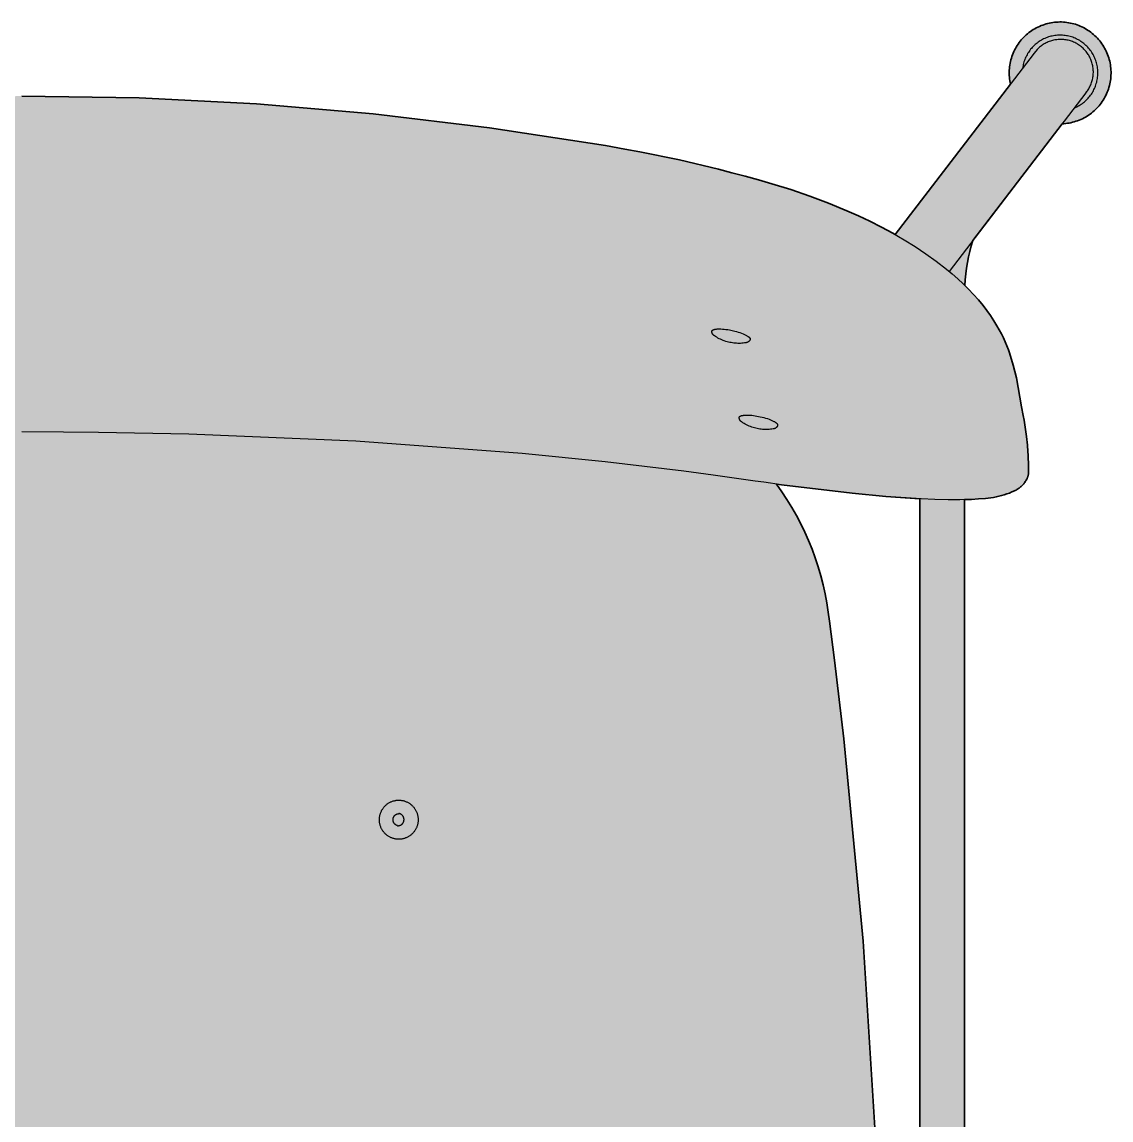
# Model space of a CAD drawing. Header units: millimetres. Extents: x 0 to 1859, y -912 to 978.
# Drawn here: x 412.1 to 679.4, y -642 to -372.6 of the extents above; entities that cross this region are included whole.
import ezdxf

# ---------------------------------------------------------------- set-up
doc = ezdxf.new("R2010")
doc.units = ezdxf.units.MM
doc.layers.add('Blocks', color=7, linetype='Continuous')
doc.layers.add('Blocks$Fill', color=7, linetype='Continuous', true_color=0xffffff)
doc.layers.add('Blocks$Inner', color=7, linetype='Continuous', lineweight=25, true_color=0x007f00)
doc.layers.add('Blocks$Outline', color=7, linetype='Continuous', lineweight=35, true_color=0xff3f3f)

# ---------------------------------------------------------------- blocks, each defined once
blk = doc.blocks.new('Soft Edge 95 Barstool low Top')
at = {"layer": 'Blocks$Fill'}
h = blk.add_hatch(color=256, dxfattribs=at)
h.paths.add_polyline_path([(40.81, -96.44), (40.97, -95.6), (41.03, -95.17), (41.07, -94.74), (41.1, -94.31), (41.12, -93.88), (41.12, -93.45), (41.1, -93.02), (41.07, -92.59), (41.03, -92.17), (40.97, -91.74), (40.89, -91.32), (40.81, -90.9), (40.7, -90.48), (40.59, -90.06), (40.45, -89.66), (40.31, -89.25), (40.15, -88.85), (39.98, -88.46), (39.79, -88.07), (39.59, -87.69), (39.38, -87.32), (39.15, -86.95), (38.92, -86.59), (38.67, -86.24), (38.4, -85.9), (38.13, -85.57), (37.85, -85.25), (37.55, -84.93), (37.25, -84.63), (36.93, -84.34), (36.6, -84.06), (36.27, -83.79), (35.92, -83.53), (35.57, -83.29), (35.21, -83.06), (34.84, -82.84), (34.46, -82.63), (34.08, -82.43), (33.69, -82.25), (33.29, -82.08), (32.89, -81.93), (32.48, -81.79), (32.07, -81.66), (31.66, -81.55), (31.24, -81.46), (30.82, -81.37), (30.39, -81.3), (29.97, -81.25), (29.54, -81.21), (29.11, -81.19), (28.68, -81.18), (28.25, -81.18), (27.82, -81.2), (27.39, -81.24), (26.96, -81.29), (26.54, -81.35), (26.12, -81.43), (25.7, -81.52), (25.28, -81.63), (24.87, -81.75), (24.46, -81.89), (24.06, -82.04), (23.66, -82.2), (23.27, -82.38), (22.88, -82.57), (22.5, -82.78), (22.13, -83), (21.76, -83.23), (21.41, -83.47), (21.06, -83.72), (20.72, -83.99), (20.39, -84.27), (20.07, -84.56), (19.76, -84.86), (19.46, -85.17), (19.17, -85.49), (18.9, -85.82), (18.63, -86.16), (18.38, -86.51), (18.14, -86.87), (17.91, -87.24), (17.69, -87.61), (17.49, -87.99), (17.3, -88.38), (17.12, -88.77), (16.96, -89.17), (16.81, -89.58), (16.68, -89.99), (16.56, -90.4), (16.45, -90.82), (16.36, -91.24), (16.28, -91.67), (16.22, -92.09), (16.17, -92.52), (16.14, -92.95), (16.12, -93.38), (16.12, -93.81), (16.13, -94.25), (16.16, -94.68), (16.2, -95.11), (16.26, -95.53), (16.33, -95.96), (16.42, -96.38), (16.52, -96.8), (16.63, -97.22), (16.76, -97.63), (16.9, -98.04), (17.06, -98.44), (17.23, -98.83), (17.42, -99.22), (17.62, -99.61), (17.83, -99.98), (18.05, -100.35), (18.29, -100.71), (18.54, -101.07), (18.8, -101.41), (19.07, -101.74), (19.35, -102.07), (19.65, -102.38), (19.95, -102.69), (20.27, -102.98), (20.6, -103.26), (20.93, -103.53), (21.28, -103.79), (21.63, -104.04), (21.99, -104.28), (22.36, -104.5), (22.74, -104.71), (23.12, -104.91), (23.51, -105.09), (23.91, -105.26), (24.31, -105.41), (24.72, -105.55), (25.13, -105.68), (25.55, -105.8), (25.97, -105.89), (26.39, -105.98), (26.82, -106.05), (27.25, -106.1), (27.68, -106.14), (28.11, -106.17), (50.01, -134.77), (50.77, -137.48), (51.08, -138.85), (51.35, -140.23), (51.58, -141.62), (51.77, -143.02), (51.9, -144.42), (52, -145.82), (49.86, -148.03), (48.65, -149.39), (47.49, -150.79), (46.58, -151.99), (45.71, -153.22), (44.89, -154.48), (44.11, -155.77), (43.56, -156.71), (43.04, -157.67), (42.55, -158.65), (42.09, -159.64), (41.66, -160.64), (41.26, -161.66), (41.16, -161.92), (41.02, -162.36), (40.13, -165.41), (39.35, -168.48), (39.35, -168.5), (38.05, -175.64), (37.45, -178.92), (36.86, -182.93), (36.63, -185.05), (36.61, -185.22), (36.45, -187.62), (36.37, -190), (36.36, -191.18), (36.36, -191.5), (36.36, -191.66), (36.37, -191.84), (36.38, -191.93), (36.39, -192.01), (36.4, -192.1), (36.42, -192.19), (36.43, -192.28), (36.45, -192.37), (36.47, -192.46), (36.49, -192.54), (36.51, -192.63), (36.54, -192.71), (36.56, -192.8), (36.59, -192.88), (36.62, -192.96), (36.65, -193.04), (36.68, -193.13), (36.72, -193.21), (36.82, -193.4), (36.92, -193.6), (37.04, -193.79), (37.16, -193.97), (37.28, -194.16), (37.41, -194.33), (37.55, -194.51), (37.7, -194.67), (37.85, -194.84), (38, -194.99), (38.16, -195.15), (38.33, -195.29), (38.5, -195.43), (38.67, -195.57), (38.85, -195.7), (39.04, -195.82), (39.23, -195.94), (39.42, -196.05), (39.61, -196.15), (39.81, -196.24), (40.43, -196.52), (41.06, -196.77), (41.69, -197), (42.33, -197.21), (42.98, -197.4), (43.63, -197.57), (44.29, -197.72), (44.95, -197.85), (45.62, -197.95), (46.29, -198.03), (48.64, -198.24), (50.36, -198.35), (52.06, -198.4), (52.06, -597.19), (51.36, -597.68), (51.03, -597.95), (50.7, -598.22), (50.39, -598.51), (50.08, -598.8), (49.79, -599.11), (49.5, -599.43), (49.23, -599.76), (48.97, -600.09), (48.71, -600.44), (48.48, -600.79), (48.25, -601.15), (48.03, -601.52), (47.83, -601.9), (47.64, -602.28), (47.47, -602.67), (47.31, -603.06), (47.16, -603.46), (47.02, -603.87), (46.9, -604.27), (46.8, -604.69), (46.7, -605.1), (46.62, -605.52), (46.56, -605.94), (46.51, -606.37), (46.47, -606.79), (46.45, -607.22), (46.45, -607.65), (46.46, -608.07), (46.48, -608.5), (46.52, -608.92), (46.57, -609.35), (46.63, -609.77), (46.71, -610.19), (46.81, -610.6), (46.92, -611.01), (47.04, -611.42), (47.18, -611.83), (47.33, -612.22), (47.49, -612.62), (47.67, -613.01), (47.86, -613.39), (48.07, -613.77), (48.29, -614.15), (48.52, -614.51), (48.77, -614.87), (49.03, -615.22), (49.3, -615.56), (49.58, -615.9), (49.88, -616.22), (50.18, -616.53), (50.5, -616.83), (50.82, -617.12), (51.16, -617.39), (51.5, -617.66), (51.86, -617.91), (52.22, -618.15), (52.59, -618.38), (52.97, -618.6), (53.36, -618.8), (53.75, -618.99), (54.15, -619.16), (54.56, -619.32), (54.97, -619.47), (55.38, -619.6), (55.8, -619.72), (56.23, -619.82), (56.65, -619.9), (57.08, -619.98), (57.51, -620.03), (57.95, -620.08), (58.38, -620.1), (58.82, -620.12), (59.25, -620.11), (59.69, -620.09), (60.12, -620.06), (60.56, -620.01), (60.99, -619.95), (61.42, -619.87), (61.84, -619.78), (62.26, -619.67), (62.68, -619.55), (63.1, -619.41), (63.5, -619.26), (63.91, -619.09), (64.3, -618.91), (64.69, -618.72), (65.08, -618.51), (65.45, -618.29), (65.82, -618.06), (66.18, -617.81), (66.53, -617.55), (66.87, -617.28), (67.21, -617), (67.53, -616.7), (68.48, -616.86), (69.14, -616.95), (69.81, -617), (70.47, -617.04), (71.14, -617.05), (249.41, -617.05), (286.94, -617.82), (317.32, -617.05), (496.26, -617.04), (496.93, -617), (497.59, -616.95), (498.25, -616.86), (498.91, -616.76), (499.2, -616.7), (499.86, -617.28), (500.2, -617.55), (500.55, -617.81), (500.91, -618.06), (501.28, -618.29), (501.66, -618.51), (502.04, -618.72), (502.43, -618.91), (502.83, -619.09), (503.23, -619.26), (503.64, -619.41), (504.05, -619.55), (504.47, -619.67), (504.89, -619.78), (505.32, -619.87), (505.74, -619.95), (506.18, -620.01), (506.61, -620.06), (507.04, -620.09), (507.48, -620.11), (507.91, -620.12), (508.35, -620.1), (508.79, -620.08), (509.22, -620.03), (509.65, -619.98), (510.08, -619.9), (510.51, -619.82), (510.93, -619.72), (511.35, -619.6), (511.77, -619.47), (512.18, -619.32), (512.58, -619.16), (512.98, -618.99), (513.37, -618.8), (513.76, -618.6), (514.14, -618.38), (514.51, -618.15), (514.87, -617.91), (515.23, -617.66), (515.57, -617.39), (515.91, -617.12), (516.24, -616.83), (516.55, -616.53), (516.86, -616.22), (517.15, -615.9), (517.43, -615.56), (517.71, -615.22), (517.96, -614.87), (518.21, -614.51), (518.45, -614.15), (518.67, -613.77), (518.87, -613.39), (519.07, -613.01), (519.24, -612.62), (519.41, -612.22), (519.56, -611.83), (519.69, -611.42), (519.82, -611.01), (519.92, -610.6), (520.02, -610.19), (520.1, -609.77), (520.17, -609.35), (520.22, -608.92), (520.26, -608.5), (520.28, -608.07), (520.29, -607.65), (520.28, -607.22), (520.26, -606.79), (520.22, -606.37), (520.17, -605.94), (520.11, -605.52), (520.03, -605.1), (519.94, -604.69), (519.83, -604.27), (519.71, -603.87), (519.58, -603.46), (519.43, -603.06), (519.26, -602.67), (519.09, -602.28), (518.9, -601.9), (518.7, -601.52), (518.48, -601.15), (518.26, -600.79), (518.02, -600.44), (517.77, -600.09), (517.51, -599.76), (517.23, -599.43), (516.95, -599.11), (516.65, -598.8), (516.35, -598.51), (516.03, -598.22), (515.71, -597.95), (515.37, -597.68), (515.03, -597.43), (514.68, -597.19), (514.68, -198.4), (518.1, -198.24), (520.45, -198.03), (521.12, -197.95), (521.78, -197.85), (522.45, -197.72), (523.1, -197.57), (523.76, -197.4), (524.4, -197.21), (525.04, -197), (525.68, -196.77), (526.3, -196.52), (526.92, -196.24), (527.12, -196.15), (527.31, -196.05), (527.51, -195.94), (527.7, -195.82), (527.88, -195.7), (528.06, -195.57), (528.24, -195.43), (528.41, -195.29), (528.57, -195.15), (528.73, -194.99), (528.89, -194.84), (529.04, -194.67), (529.18, -194.51), (529.32, -194.33), (529.45, -194.16), (529.58, -193.97), (529.7, -193.79), (529.81, -193.6), (529.92, -193.4), (530.02, -193.21), (530.05, -193.13), (530.08, -193.04), (530.11, -192.96), (530.14, -192.88), (530.17, -192.8), (530.2, -192.71), (530.22, -192.63), (530.24, -192.54), (530.26, -192.46), (530.28, -192.37), (530.3, -192.28), (530.32, -192.19), (530.33, -192.1), (530.34, -192.01), (530.35, -191.93), (530.36, -191.84), (530.37, -191.66), (530.38, -191.5), (530.38, -191.18), (530.37, -190), (530.28, -187.62), (530.12, -185.22), (530.1, -185.05), (529.88, -182.93), (529.28, -178.92), (529.08, -177.74), (528.68, -175.64), (527.38, -168.5), (527.38, -168.48), (526.6, -165.41), (525.72, -162.36), (525.57, -161.92), (525.48, -161.66), (525.08, -160.64), (524.65, -159.64), (524.19, -158.65), (523.7, -157.67), (523.18, -156.71), (522.63, -155.77), (521.85, -154.48), (521.02, -153.22), (520.15, -151.99), (519.24, -150.79), (518.08, -149.39), (516.87, -148.03), (515.63, -146.71), (514.73, -145.82), (514.97, -143.02), (515.15, -141.62), (515.38, -140.23), (515.65, -138.85), (515.97, -137.48), (516.32, -136.12), (516.72, -134.77), (538.63, -106.17), (539.49, -106.1), (539.91, -106.05), (540.34, -105.98), (540.76, -105.89), (541.18, -105.8), (541.6, -105.68), (542.01, -105.55), (542.42, -105.41), (542.82, -105.26), (543.22, -105.09), (543.61, -104.91), (543.99, -104.71), (544.37, -104.5), (544.74, -104.28), (545.1, -104.04), (545.46, -103.79), (545.8, -103.53), (546.14, -103.26), (546.46, -102.98), (546.78, -102.69), (547.08, -102.38), (547.38, -102.07), (547.66, -101.74), (547.94, -101.41), (548.2, -101.07), (548.45, -100.71), (548.68, -100.35), (548.91, -99.98), (549.12, -99.61), (549.32, -99.22), (549.5, -98.83), (549.67, -98.44), (549.83, -98.04), (549.97, -97.63), (550.1, -97.22), (550.22, -96.8), (550.32, -96.38), (550.4, -95.96), (550.48, -95.53), (550.53, -95.11), (550.57, -94.68), (550.6, -94.25), (550.61, -93.81), (550.61, -93.38), (550.59, -92.95), (550.56, -92.52), (550.51, -92.09), (550.45, -91.67), (550.37, -91.24), (550.28, -90.82), (550.18, -90.4), (550.06, -89.99), (549.92, -89.58), (549.77, -89.17), (549.61, -88.77), (549.43, -88.38), (549.24, -87.99), (549.04, -87.61), (548.83, -87.24), (548.6, -86.87), (548.36, -86.51), (548.1, -86.16), (547.84, -85.82), (547.56, -85.49), (547.27, -85.17), (546.97, -84.86), (546.66, -84.56), (546.34, -84.27), (546.01, -83.99), (545.67, -83.72), (545.33, -83.47), (544.97, -83.23), (544.6, -83), (544.23, -82.78), (543.85, -82.57), (543.47, -82.38), (543.07, -82.2), (542.68, -82.04), (542.27, -81.89), (541.87, -81.75), (541.45, -81.63), (541.04, -81.52), (540.62, -81.43), (540.19, -81.35), (539.77, -81.29), (539.34, -81.24), (538.91, -81.2), (538.48, -81.18), (538.05, -81.18), (537.62, -81.19), (537.2, -81.21), (536.77, -81.25), (536.34, -81.3), (535.92, -81.37), (535.49, -81.46), (535.08, -81.55), (534.66, -81.66), (534.25, -81.79), (533.84, -81.93), (533.44, -82.08), (533.04, -82.25), (532.65, -82.43), (532.27, -82.63), (531.89, -82.84), (531.53, -83.06), (531.16, -83.29), (530.81, -83.53), (530.47, -83.79), (530.13, -84.06), (529.8, -84.34), (529.49, -84.63), (529.18, -84.93), (528.89, -85.25), (528.6, -85.57), (528.33, -85.9), (528.07, -86.24), (527.82, -86.59), (527.58, -86.95), (527.35, -87.32), (527.14, -87.69), (526.94, -88.07), (526.76, -88.46), (526.58, -88.85), (526.42, -89.25), (526.28, -89.66), (526.15, -90.06), (526.03, -90.48), (525.93, -90.9), (525.84, -91.32), (525.77, -91.74), (525.71, -92.17), (525.66, -92.59), (525.63, -93.02), (525.62, -93.45), (525.62, -93.88), (525.63, -94.31), (525.66, -94.74), (525.7, -95.17), (525.76, -95.6), (525.84, -96.02), (525.92, -96.44), (497.65, -133.35), (494.29, -131.51), (491.46, -130.1), (488.65, -128.77), (485.82, -127.5), (481.28, -125.63), (476.68, -123.89), (472.04, -122.3), (467.35, -120.86), (460.84, -119.04), (444.68, -115.01), (435.01, -113.06), (426.58, -111.53), (398.13, -107.13), (369.56, -103.71), (340.88, -101.27), (312.14, -99.82), (283.37, -99.36), (254.59, -99.82), (225.85, -101.27), (197.17, -103.71), (168.6, -107.13), (140.16, -111.53), (131.73, -113.06), (122.05, -115.01), (112.45, -117.29), (102.63, -119.93), (94.7, -122.3), (90.05, -123.89), (85.46, -125.63), (80.92, -127.5), (78.08, -128.77), (75.27, -130.1), (72.44, -131.51), (69.65, -133.02), (69.08, -133.35)], flags=0)
h.paths.add_polyline_path([(98.24, -194.56), (95.65, -198.36), (94.46, -200.31), (93.33, -202.29), (92.27, -204.31), (91.28, -206.36), (90.35, -208.45), (89.49, -210.56), (88.71, -212.7), (87.99, -214.87), (87.35, -217.06), (86.78, -219.27), (86.28, -221.49), (85.85, -223.73), (85.5, -225.99), (84, -237.83), (76.94, -306.76), (73.82, -356.51), (72.35, -406.34), (72.53, -456.19), (74.36, -506), (76.05, -532.99), (76.29, -535.45), (76.59, -537.9), (77.02, -540.63), (77.55, -543.33), (78.17, -546.02), (78.88, -548.68), (79.69, -551.31), (80.58, -553.92), (81.57, -556.5), (82.64, -559.03), (83.8, -561.53), (85.05, -563.99), (86.38, -566.41), (87.79, -568.77), (89.28, -571.09), (90.41, -572.72), (63.06, -594.21), (63.06, -198.2), (79.65, -196.84), (88.24, -195.88)], flags=0)
h.paths.add_polyline_path([(100.93, -584.81), (103.91, -587.49), (106.04, -589.24), (108.23, -590.91), (110.48, -592.51), (112.78, -594.03), (115.13, -595.47), (117.53, -596.82), (119.97, -598.1), (122.46, -599.28), (124.99, -600.38), (127.55, -601.39), (130.15, -602.32), (132.77, -603.15), (135.43, -603.89), (138.11, -604.54), (140.8, -605.1), (146.32, -606.05), (73.89, -606.05)], flags=0)
h.paths.add_polyline_path([(476.32, -572.72), (478.95, -568.77), (480.36, -566.41), (481.69, -563.99), (482.93, -561.53), (484.09, -559.03), (485.17, -556.5), (486.15, -553.92), (487.05, -551.31), (487.85, -548.68), (488.56, -546.02), (489.19, -543.33), (489.71, -540.63), (490.15, -537.9), (490.45, -535.45), (490.69, -532.99), (491.2, -525.63), (494.2, -456.19), (494.38, -406.34), (492.91, -356.51), (489.79, -306.76), (485.04, -257.13), (481.23, -225.99), (480.88, -223.73), (480.46, -221.49), (479.96, -219.27), (479.39, -217.06), (478.74, -214.87), (478.03, -212.7), (477.24, -210.56), (476.38, -208.45), (475.46, -206.36), (474.46, -204.31), (473.4, -202.29), (472.28, -200.31), (471.09, -198.36), (469.83, -196.45), (468.51, -194.59), (487.08, -196.84), (495.36, -197.62), (503.68, -198.2), (503.68, -594.21)], flags=0)
h.paths.add_polyline_path([(420.41, -606.05), (428.63, -604.54), (431.31, -603.89), (433.96, -603.15), (436.59, -602.32), (439.18, -601.39), (441.75, -600.38), (444.27, -599.28), (446.76, -598.1), (449.21, -596.82), (451.61, -595.47), (453.96, -594.03), (456.26, -592.51), (458.5, -590.91), (460.69, -589.24), (462.82, -587.49), (464.89, -585.67), (465.81, -584.81), (492.84, -606.05)], flags=0)
at = {"layer": 'Blocks$Inner'}
for p, q in [((468.51, -194.59), (469.83, -196.45)), ((503.68, -597.97), (503.68, -198.2)), ((514.68, -597.97), (514.68, -198.4))]:
    blk.add_line(p, q, dxfattribs=at)
for points in [[(538.63, -106.17), (539.06, -106.14), (539.49, -106.1), (539.91, -106.05), (540.34, -105.98), (540.76, -105.89), (541.18, -105.8), (541.6, -105.68), (542.01, -105.55), (542.42, -105.41), (542.82, -105.26), (543.22, -105.09), (543.61, -104.91), (543.99, -104.71), (544.37, -104.5), (544.74, -104.28), (545.1, -104.04), (545.46, -103.79), (545.8, -103.53), (546.14, -103.26), (546.46, -102.98), (546.78, -102.69), (547.08, -102.38), (547.38, -102.07), (547.66, -101.74), (547.94, -101.41), (548.2, -101.07), (548.45, -100.71), (548.68, -100.35), (548.91, -99.98), (549.12, -99.61), (549.32, -99.22), (549.5, -98.83), (549.67, -98.44), (549.83, -98.04), (549.97, -97.63), (550.1, -97.22), (550.22, -96.8), (550.32, -96.38), (550.4, -95.96), (550.48, -95.53), (550.53, -95.11), (550.57, -94.68), (550.6, -94.25), (550.61, -93.81), (550.61, -93.38), (550.59, -92.95), (550.56, -92.52), (550.51, -92.09), (550.45, -91.67), (550.37, -91.24), (550.28, -90.82), (550.18, -90.4), (550.06, -89.99), (549.92, -89.58), (549.77, -89.17), (549.61, -88.77), (549.43, -88.38), (549.24, -87.99), (549.04, -87.61), (548.83, -87.24), (548.6, -86.87), (548.36, -86.51), (548.1, -86.16), (547.84, -85.82), (547.56, -85.49), (547.27, -85.17), (546.97, -84.86), (546.66, -84.56), (546.34, -84.27), (546.01, -83.99), (545.67, -83.72), (545.33, -83.47), (544.97, -83.23), (544.6, -83), (544.23, -82.78), (543.85, -82.57), (543.47, -82.38), (543.07, -82.2), (542.68, -82.04), (542.27, -81.89), (541.87, -81.75), (541.45, -81.63), (541.04, -81.52), (540.62, -81.43), (540.19, -81.35), (539.77, -81.29), (539.34, -81.24), (538.91, -81.2), (538.48, -81.18), (538.05, -81.18), (537.62, -81.19), (537.2, -81.21), (536.77, -81.25), (536.34, -81.3), (535.92, -81.37), (535.49, -81.46), (535.08, -81.55), (534.66, -81.66), (534.25, -81.79), (533.84, -81.93), (533.44, -82.08), (533.04, -82.25), (532.65, -82.43), (532.27, -82.63), (531.89, -82.84), (531.53, -83.06), (531.16, -83.29), (530.81, -83.53), (530.47, -83.79), (530.13, -84.06), (529.8, -84.34), (529.49, -84.63), (529.18, -84.93), (528.89, -85.25), (528.6, -85.57), (528.33, -85.9), (528.07, -86.24), (527.82, -86.59), (527.58, -86.95), (527.35, -87.32), (527.14, -87.69), (526.94, -88.07), (526.76, -88.46), (526.58, -88.85), (526.42, -89.25), (526.28, -89.66), (526.15, -90.06), (526.03, -90.48), (525.93, -90.9), (525.84, -91.32), (525.77, -91.74), (525.71, -92.17), (525.66, -92.59), (525.63, -93.02), (525.62, -93.45), (525.62, -93.88), (525.63, -94.31), (525.66, -94.74), (525.7, -95.17), (525.76, -95.6), (525.84, -96.02), (525.92, -96.44)], [(544.51, -98.49), (544.68, -98.27), (544.84, -98.04), (544.99, -97.81), (545.14, -97.57), (545.28, -97.33), (545.41, -97.09), (545.53, -96.84), (545.64, -96.58), (545.75, -96.32), (545.84, -96.06), (545.93, -95.8), (546, -95.53), (546.07, -95.26), (546.13, -94.99), (546.18, -94.72), (546.21, -94.44), (546.24, -94.16), (546.26, -93.89), (546.27, -93.61), (546.27, -93.33), (546.26, -93.05), (546.24, -92.77), (546.21, -92.5), (546.18, -92.22), (546.13, -91.95), (546.07, -91.68), (546, -91.41), (545.93, -91.14), (545.84, -90.87), (545.75, -90.61), (545.64, -90.35), (545.53, -90.1), (545.41, -89.85), (545.28, -89.6), (545.14, -89.36), (544.99, -89.13), (544.84, -88.9), (544.67, -88.67), (544.5, -88.45), (544.33, -88.24), (544.14, -88.03), (543.95, -87.83), (543.75, -87.64), (543.54, -87.45), (543.33, -87.27), (543.11, -87.1), (542.89, -86.93), (542.66, -86.78), (542.42, -86.63), (542.18, -86.49), (541.94, -86.36), (541.69, -86.23), (541.43, -86.12), (541.18, -86.01), (540.92, -85.92), (540.65, -85.83), (540.39, -85.75), (540.12, -85.68), (539.84, -85.62), (539.57, -85.57), (539.3, -85.53), (539.02, -85.5), (538.74, -85.48), (538.46, -85.47), (538.19, -85.47), (537.91, -85.47), (537.63, -85.49), (537.35, -85.52), (537.08, -85.55), (536.8, -85.6), (536.53, -85.66), (536.26, -85.72), (535.99, -85.8), (535.73, -85.88), (535.46, -85.97), (535.21, -86.07), (534.95, -86.19), (534.7, -86.31), (534.45, -86.43), (534.21, -86.57), (533.97, -86.72), (533.74, -86.87), (533.52, -87.03), (533.29, -87.2), (533.08, -87.38), (532.87, -87.56), (532.67, -87.75), (532.47, -87.95), (531.75, -88.82), (497.65, -133.36)], [(541.62, -102.25), (541.92, -102.13), (542.21, -101.99), (542.49, -101.84), (542.77, -101.69), (543.04, -101.52), (543.31, -101.35), (543.57, -101.16), (543.83, -100.97), (544.08, -100.77), (544.32, -100.56), (544.55, -100.34), (544.78, -100.12), (544.99, -99.88), (545.2, -99.64), (545.41, -99.39), (545.6, -99.14), (545.78, -98.88), (545.96, -98.61), (546.12, -98.34), (546.28, -98.06), (546.42, -97.77), (546.56, -97.49), (546.69, -97.19), (546.8, -96.89), (546.91, -96.59), (547, -96.29), (547.09, -95.98), (547.16, -95.67), (547.23, -95.36), (547.28, -95.04), (547.32, -94.72), (547.35, -94.41), (547.37, -94.09), (547.38, -93.77), (547.38, -93.45), (547.36, -93.13), (547.34, -92.81), (547.3, -92.49), (547.26, -92.18), (547.2, -91.86), (547.13, -91.55), (547.05, -91.24), (546.96, -90.93), (546.86, -90.63), (546.75, -90.33), (546.63, -90.03), (546.5, -89.74), (546.36, -89.46), (546.21, -89.17), (546.05, -88.9), (545.88, -88.63), (545.7, -88.36), (545.51, -88.1), (545.32, -87.85), (545.11, -87.61), (544.9, -87.37), (544.68, -87.14), (544.45, -86.92), (544.21, -86.7), (543.97, -86.5), (543.72, -86.3), (543.46, -86.11), (543.19, -85.93), (542.92, -85.76), (542.65, -85.6), (542.37, -85.45), (542.08, -85.31), (541.79, -85.17), (541.5, -85.05), (541.2, -84.94), (540.9, -84.84), (540.59, -84.75), (540.28, -84.67), (539.97, -84.6), (539.66, -84.54), (539.35, -84.5), (539.03, -84.46), (538.71, -84.43), (538.4, -84.42), (538.08, -84.41), (537.76, -84.42), (537.44, -84.44), (537.13, -84.47), (536.81, -84.51), (536.5, -84.56), (536.18, -84.62), (535.87, -84.69), (535.57, -84.77), (535.26, -84.86), (534.96, -84.97), (534.66, -85.08), (534.37, -85.2), (534.08, -85.34), (533.8, -85.48), (533.52, -85.63), (533.25, -85.8), (532.98, -85.97), (532.72, -86.15), (532.46, -86.34), (532.21, -86.54), (531.97, -86.74), (531.74, -86.96), (531.51, -87.18), (531.29, -87.41), (531.08, -87.65), (530.88, -87.89), (530.68, -88.15), (530.5, -88.4), (530.32, -88.67), (530.15, -88.94), (530, -89.22), (529.85, -89.5), (529.71, -89.78), (529.58, -90.07), (529.46, -90.37), (529.35, -90.67), (529.25, -90.97), (529.17, -91.28), (529.09, -91.58), (529.02, -91.9), (528.97, -92.21), (528.92, -92.52)], [(283.37, -99.36), (312.14, -99.82), (340.88, -101.27), (369.56, -103.71), (398.13, -107.13), (426.58, -111.53), (431.3, -112.38), (435.01, -113.06), (444.68, -115.01), (454.28, -117.29), (457.56, -118.16), (460.84, -119.04), (464.1, -119.93), (467.35, -120.86), (472.04, -122.3), (476.68, -123.89), (481.28, -125.63), (485.82, -127.5), (488.65, -128.77), (491.46, -130.1), (494.29, -131.51), (497.08, -133.02), (499.82, -134.61), (502.51, -136.29), (505.14, -138.06), (507.71, -139.91), (510.23, -141.84), (511.63, -142.99), (513, -144.19), (514.34, -145.43), (515.63, -146.71), (516.87, -148.03), (518.08, -149.39), (519.24, -150.79), (520.15, -151.99), (521.02, -153.22), (521.85, -154.48), (522.63, -155.77), (523.18, -156.71), (523.7, -157.67), (524.19, -158.65), (524.65, -159.64), (525.08, -160.64), (525.48, -161.66), (525.57, -161.92), (525.72, -162.36), (526.6, -165.41), (527.38, -168.48), (527.38, -168.5), (528.68, -175.64), (529.08, -177.74), (529.28, -178.92), (529.88, -182.93), (530.1, -185.05), (530.11, -185.13), (530.12, -185.22), (530.28, -187.62), (530.37, -190), (530.38, -191.18), (530.38, -191.5), (530.37, -191.66), (530.36, -191.84), (530.35, -191.93), (530.34, -192.01), (530.33, -192.1), (530.32, -192.19), (530.3, -192.28), (530.28, -192.37), (530.26, -192.46), (530.24, -192.54), (530.22, -192.63), (530.2, -192.71), (530.17, -192.8), (530.14, -192.88), (530.11, -192.96), (530.08, -193.04), (530.05, -193.13), (530.02, -193.21), (529.92, -193.4), (529.81, -193.6), (529.7, -193.79), (529.58, -193.97), (529.45, -194.16), (529.32, -194.33), (529.18, -194.51), (529.04, -194.67), (528.89, -194.84), (528.73, -194.99), (528.57, -195.15), (528.41, -195.29), (528.24, -195.43), (528.06, -195.57), (527.88, -195.7), (527.7, -195.82), (527.51, -195.94), (527.31, -196.05), (527.12, -196.15), (526.92, -196.24), (526.3, -196.52), (525.68, -196.77), (525.04, -197), (524.4, -197.21), (523.76, -197.4), (523.1, -197.57), (522.45, -197.72), (521.78, -197.85), (521.12, -197.95), (520.45, -198.03), (519.77, -198.09), (518.1, -198.24), (516.37, -198.35), (513.55, -198.44), (510.63, -198.44), (507.38, -198.37), (504, -198.22), (495.36, -197.62), (487.08, -196.84), (469.76, -194.76), (465.4, -194.15), (463.26, -193.84), (453.01, -192.38), (445.77, -191.41), (426.46, -189.1), (406.12, -187.07), (365.28, -184.07), (324.34, -182.33), (302.14, -181.9), (293.6, -181.81), (283.37, -181.76)], [(544.74, -98.16), (544.6, -98.35), (544.58, -98.38), (544.54, -98.44), (544.53, -98.46), (544.48, -98.52), (544.46, -98.55), (510.89, -142.38)], [(516.72, -134.77), (516.32, -136.12), (515.97, -137.48), (515.65, -138.85), (515.38, -140.23), (515.15, -141.62), (514.97, -143.02), (514.83, -144.42), (514.73, -145.83)], [(469.83, -196.45), (471.09, -198.36), (472.28, -200.31), (473.4, -202.29), (474.46, -204.31), (475.46, -206.36), (476.38, -208.45), (477.24, -210.56), (478.03, -212.7), (478.74, -214.87), (479.39, -217.06), (479.96, -219.27), (480.46, -221.49), (480.88, -223.73), (481.23, -225.99), (481.51, -228.25), (482.73, -237.83), (485.04, -257.13), (489.79, -306.76), (492.91, -356.51)], [(375.55, -278.41), (375.5, -278.4), (375.45, -278.38), (375.4, -278.37), (375.35, -278.35), (375.31, -278.33), (375.26, -278.3), (375.21, -278.28), (375.17, -278.26), (375.12, -278.23), (375.08, -278.2), (375.03, -278.17), (374.99, -278.14), (374.95, -278.11), (374.91, -278.07), (374.87, -278.04), (374.84, -278), (374.8, -277.96), (374.77, -277.92), (374.73, -277.88), (374.7, -277.84), (374.67, -277.8), (374.64, -277.75), (374.62, -277.71), (374.59, -277.66), (374.57, -277.61), (374.55, -277.57), (374.53, -277.52), (374.51, -277.47), (374.49, -277.42), (374.47, -277.37), (374.46, -277.32), (374.45, -277.27), (374.44, -277.22), (374.43, -277.17), (374.42, -277.11), (374.42, -277.06), (374.42, -277.01), (374.41, -276.96), (374.42, -276.91), (374.42, -276.85), (374.42, -276.8), (374.43, -276.75), (374.44, -276.7), (374.45, -276.65), (374.46, -276.6), (374.47, -276.54), (374.49, -276.49), (374.5, -276.44), (374.52, -276.4), (374.54, -276.35), (374.56, -276.3), (374.59, -276.25), (374.61, -276.21), (374.64, -276.16), (374.67, -276.12), (374.7, -276.08), (374.73, -276.03), (374.76, -275.99), (374.8, -275.95), (374.83, -275.91), (374.87, -275.88), (374.9, -275.85), (374.94, -275.81), (374.98, -275.78), (375.02, -275.75), (375.06, -275.72), (375.1, -275.69), (375.14, -275.67), (375.18, -275.64), (375.23, -275.62), (375.27, -275.6), (375.32, -275.58), (375.36, -275.56), (375.41, -275.54), (375.45, -275.52), (375.5, -275.51), (375.55, -275.5), (375.6, -275.49), (375.65, -275.48), (375.7, -275.47), (375.75, -275.46), (375.79, -275.46), (375.84, -275.45), (375.89, -275.45), (375.94, -275.45), (375.99, -275.46)], [(375.43, -278.4), (375.48, -278.41), (375.53, -278.41), (375.58, -278.41), (375.63, -278.41), (375.68, -278.41), (375.73, -278.41), (375.78, -278.41), (375.83, -278.4), (375.88, -278.39), (375.93, -278.39), (375.98, -278.38), (376.02, -278.36), (376.07, -278.35), (376.12, -278.33), (376.17, -278.32), (376.21, -278.3), (376.26, -278.28), (376.3, -278.25), (376.35, -278.23), (376.39, -278.21), (376.44, -278.18), (376.48, -278.15), (376.52, -278.12), (376.56, -278.09), (376.6, -278.06), (376.63, -278.02), (376.67, -277.99), (376.7, -277.95), (376.74, -277.92), (376.77, -277.88), (376.81, -277.84), (376.84, -277.8), (376.87, -277.75), (376.9, -277.71), (376.92, -277.67), (376.95, -277.62), (376.97, -277.57), (376.99, -277.53), (377.01, -277.48), (377.03, -277.43), (377.05, -277.38), (377.06, -277.33), (377.08, -277.28), (377.09, -277.23), (377.1, -277.18), (377.11, -277.13), (377.11, -277.08), (377.12, -277.03), (377.12, -276.98), (377.12, -276.92), (377.12, -276.87), (377.12, -276.82), (377.12, -276.77), (377.11, -276.72), (377.1, -276.67), (377.09, -276.62), (377.08, -276.57), (377.07, -276.52), (377.06, -276.47), (377.04, -276.42), (377.02, -276.37), (377, -276.32), (376.98, -276.27), (376.96, -276.23), (376.93, -276.18), (376.91, -276.14), (376.88, -276.09), (376.85, -276.05), (376.82, -276.01), (376.79, -275.97), (376.76, -275.93), (376.72, -275.89), (376.68, -275.85), (376.65, -275.82), (376.61, -275.78), (376.57, -275.75), (376.53, -275.72), (376.49, -275.69), (376.44, -275.66), (376.4, -275.63), (376.36, -275.6), (376.31, -275.58), (376.26, -275.56), (376.22, -275.53), (376.17, -275.51), (376.12, -275.5), (376.07, -275.48), (376.02, -275.47), (375.97, -275.45), (375.92, -275.44), (375.87, -275.43)]]:
    blk.add_lwpolyline(points, dxfattribs=at)
for points in [[(453.57, -158.38), (453.29, -158.19), (453.25, -158.17), (453.22, -158.15), (453.18, -158.12), (453.15, -158.1), (453.12, -158.08), (453.09, -158.05), (453.05, -158.02), (453.03, -157.99), (453, -157.96), (452.97, -157.93), (452.94, -157.9), (452.92, -157.87), (452.89, -157.84), (452.87, -157.8), (452.85, -157.77), (452.83, -157.73), (452.81, -157.7), (452.79, -157.66), (452.77, -157.63), (452.75, -157.59), (452.74, -157.55), (452.73, -157.51), (452.71, -157.47), (452.7, -157.43), (452.69, -157.39), (452.69, -157.35), (452.68, -157.31), (452.67, -157.27), (452.67, -157.23), (452.67, -157.19), (452.67, -157.15), (452.67, -157.11), (452.67, -157.07), (452.68, -157.02), (452.68, -157.01), (452.68, -157.01), (452.68, -157), (452.68, -157), (452.69, -157), (452.69, -156.99), (452.69, -156.98), (452.69, -156.97), (452.7, -156.96), (452.7, -156.95), (452.71, -156.94), (452.71, -156.94), (452.72, -156.93), (452.72, -156.92), (452.73, -156.91), (452.73, -156.9), (452.74, -156.89), (452.75, -156.89), (452.75, -156.88), (452.76, -156.87), (452.77, -156.86), (452.78, -156.85), (452.78, -156.85), (452.79, -156.84), (452.8, -156.83), (452.81, -156.82), (452.82, -156.82), (452.83, -156.81), (452.84, -156.8), (452.85, -156.79), (452.86, -156.78), (452.88, -156.77), (452.9, -156.76), (452.92, -156.75), (452.94, -156.74), (452.96, -156.73), (452.98, -156.72), (453, -156.71), (453.03, -156.7), (453.05, -156.69), (453.07, -156.68), (453.12, -156.66), (453.17, -156.65), (453.23, -156.63), (453.28, -156.61), (453.34, -156.6), (453.4, -156.59), (453.47, -156.58), (453.54, -156.56), (453.6, -156.55), (453.68, -156.54), (453.83, -156.53), (453.98, -156.52), (454.15, -156.51), (454.33, -156.5), (454.51, -156.5), (454.7, -156.5), (454.9, -156.51), (455.31, -156.54), (455.71, -156.57), (456.12, -156.62), (456.54, -156.68), (456.97, -156.76), (457.61, -156.88), (457.97, -156.97), (458.33, -157.06), (458.69, -157.15), (459.13, -157.28), (459.56, -157.42), (459.96, -157.57), (460.34, -157.72), (460.52, -157.79), (460.69, -157.87), (460.85, -157.95), (461, -158.02), (461.15, -158.1), (461.28, -158.18), (461.41, -158.25), (461.47, -158.29), (461.52, -158.33), (461.57, -158.37), (461.62, -158.4), (461.67, -158.44), (461.72, -158.48), (461.76, -158.51), (461.8, -158.55), (461.84, -158.58), (461.86, -158.6), (461.88, -158.62), (461.89, -158.64), (461.91, -158.66), (461.92, -158.67), (461.93, -158.69), (461.95, -158.71), (461.96, -158.72), (461.97, -158.74), (461.99, -158.76), (462, -158.78), (462.01, -158.79), (462.02, -158.81), (462.02, -158.83), (462.03, -158.84), (462.04, -158.86), (462.04, -158.87), (462.04, -158.87), (462.05, -158.88), (462.05, -158.89), (462.06, -159.06), (462.05, -159.12), (462.03, -159.16), (462.01, -159.2), (462, -159.24), (461.98, -159.27), (461.96, -159.31), (461.93, -159.34), (461.91, -159.38), (461.89, -159.41), (461.86, -159.44), (461.84, -159.47), (461.81, -159.5), (461.78, -159.53), (461.75, -159.56), (461.72, -159.59), (461.69, -159.62), (461.66, -159.64), (461.62, -159.67), (461.59, -159.69), (461.56, -159.71), (461.52, -159.73), (461.49, -159.75), (461.45, -159.77), (461.41, -159.79), (461.37, -159.8), (461.34, -159.82), (461.3, -159.83), (461.26, -159.84), (461.22, -159.85), (461.18, -159.86), (461.14, -159.87), (461.1, -159.88), (461.06, -159.88), (461.02, -159.89), (460.69, -159.94), (460.36, -159.98), (460.03, -160.02), (459.7, -160.04), (459.36, -160.05), (459.03, -160.05), (458.7, -160.03), (458.37, -160.01), (458.04, -159.97), (457.71, -159.92), (457.38, -159.87), (457.04, -159.8), (456.71, -159.73), (456.38, -159.64), (456.05, -159.55), (455.72, -159.44), (455.4, -159.32), (455.08, -159.19), (454.77, -159.05), (454.46, -158.9), (454.16, -158.74), (453.86, -158.56)], [(468.79, -180.14), (468.76, -180.27), (468.75, -180.31), (468.73, -180.35), (468.71, -180.38), (468.69, -180.42), (468.67, -180.45), (468.65, -180.49), (468.63, -180.52), (468.6, -180.56), (468.58, -180.59), (468.55, -180.62), (468.52, -180.65), (468.5, -180.68), (468.47, -180.71), (468.44, -180.74), (468.4, -180.76), (468.37, -180.79), (468.34, -180.81), (468.31, -180.84), (468.27, -180.86), (468.24, -180.88), (468.2, -180.9), (468.16, -180.92), (468.13, -180.93), (468.09, -180.95), (468.05, -180.96), (468.01, -180.98), (467.97, -180.99), (467.93, -181), (467.89, -181.01), (467.85, -181.02), (467.81, -181.02), (467.77, -181.03), (467.73, -181.03), (467.4, -181.09), (467.07, -181.13), (466.74, -181.16), (466.41, -181.19), (466.08, -181.19), (465.75, -181.19), (465.41, -181.18), (465.08, -181.16), (464.75, -181.12), (464.42, -181.07), (464.09, -181.01), (463.76, -180.95), (463.42, -180.88), (463.09, -180.79), (462.76, -180.69), (462.44, -180.59), (462.11, -180.47), (461.8, -180.34), (461.48, -180.2), (461.18, -180.04), (460.87, -179.88), (460.58, -179.71), (460.29, -179.53), (460, -179.34), (459.97, -179.32), (459.93, -179.3), (459.9, -179.27), (459.86, -179.25), (459.83, -179.22), (459.8, -179.2), (459.77, -179.17), (459.74, -179.14), (459.71, -179.11), (459.68, -179.08), (459.66, -179.05), (459.63, -179.02), (459.61, -178.99), (459.58, -178.95), (459.56, -178.92), (459.54, -178.88), (459.52, -178.85), (459.5, -178.81), (459.49, -178.77), (459.47, -178.73), (459.45, -178.7), (459.44, -178.66), (459.43, -178.62), (459.42, -178.58), (459.41, -178.54), (459.4, -178.5), (459.39, -178.46), (459.39, -178.42), (459.39, -178.38), (459.38, -178.34), (459.38, -178.3), (459.38, -178.25), (459.38, -178.21), (459.39, -178.19), (459.39, -178.18), (459.39, -178.18), (459.39, -178.17), (459.4, -178.17), (459.4, -178.16), (459.4, -178.16), (459.4, -178.15), (459.41, -178.14), (459.41, -178.13), (459.41, -178.12), (459.42, -178.11), (459.42, -178.1), (459.43, -178.09), (459.43, -178.08), (459.44, -178.08), (459.45, -178.07), (459.45, -178.06), (459.46, -178.05), (459.46, -178.04), (459.47, -178.03), (459.48, -178.03), (459.49, -178.02), (459.5, -178.01), (459.5, -178), (459.51, -177.99), (459.52, -177.99), (459.53, -177.98), (459.54, -177.97), (459.55, -177.96), (459.56, -177.95), (459.57, -177.95), (459.59, -177.93), (459.62, -177.92), (459.63, -177.91), (459.65, -177.9), (459.67, -177.89), (459.69, -177.88), (459.72, -177.87), (459.74, -177.86), (459.76, -177.85), (459.78, -177.84), (459.83, -177.82), (459.88, -177.8), (459.94, -177.79), (460, -177.77), (460.06, -177.76), (460.12, -177.74), (460.18, -177.73), (460.25, -177.72), (460.32, -177.71), (460.39, -177.7), (460.54, -177.68), (460.73, -177.66), (460.91, -177.65), (461.17, -177.64), (461.44, -177.65), (461.73, -177.65), (462.03, -177.67), (462.43, -177.7), (462.84, -177.75), (463.26, -177.81), (463.69, -177.88), (464.12, -177.96), (464.55, -178.05), (464.98, -178.15), (465.41, -178.26), (465.85, -178.39), (466.28, -178.52), (466.69, -178.66), (467.07, -178.81), (467.24, -178.88), (467.41, -178.96), (467.58, -179.04), (467.73, -179.11), (467.88, -179.19), (468.01, -179.26), (468.14, -179.34), (468.19, -179.38), (468.25, -179.42), (468.3, -179.45), (468.35, -179.49), (468.4, -179.52), (468.45, -179.56), (468.49, -179.6), (468.53, -179.63), (468.57, -179.67), (468.59, -179.69), (468.6, -179.71), (468.62, -179.72), (468.63, -179.74), (468.65, -179.76), (468.66, -179.77), (468.68, -179.79), (468.69, -179.81), (468.7, -179.83), (468.71, -179.85), (468.72, -179.86), (468.73, -179.88), (468.74, -179.9), (468.75, -179.91), (468.76, -179.93), (468.76, -179.94), (468.77, -179.94), (468.77, -179.95), (468.77, -179.96), (468.78, -179.97), (468.78, -179.98)], [(375.14, -281.69), (375.1, -281.69), (374.94, -281.66), (374.78, -281.62), (374.62, -281.58), (374.46, -281.54), (374.3, -281.48), (374.15, -281.43), (373.99, -281.37), (373.84, -281.3), (373.69, -281.22), (373.55, -281.15), (373.4, -281.06), (373.26, -280.98), (373.12, -280.88), (372.99, -280.79), (372.86, -280.68), (372.73, -280.58), (372.61, -280.47), (372.49, -280.35), (372.37, -280.23), (372.26, -280.11), (372.16, -279.98), (372.05, -279.85), (371.95, -279.72), (371.86, -279.58), (371.77, -279.44), (371.69, -279.3), (371.61, -279.16), (371.54, -279.01), (371.47, -278.86), (371.4, -278.7), (371.35, -278.55), (371.29, -278.39), (371.25, -278.23), (371.21, -278.07), (371.17, -277.91), (371.14, -277.75), (371.11, -277.58), (371.1, -277.42), (371.08, -277.25), (371.07, -277.09), (371.07, -276.92), (371.08, -276.76), (371.08, -276.59), (371.1, -276.43), (371.12, -276.26), (371.15, -276.1), (371.18, -275.93), (371.22, -275.77), (371.26, -275.61), (371.31, -275.46), (371.36, -275.3), (371.42, -275.14), (371.49, -274.99), (371.56, -274.84), (371.63, -274.69), (371.71, -274.55), (371.8, -274.41), (371.89, -274.27), (371.98, -274.13), (372.08, -274), (372.19, -273.87), (372.29, -273.74), (372.41, -273.62), (372.52, -273.51), (372.64, -273.39), (372.76, -273.29), (372.88, -273.18), (373.01, -273.08), (373.14, -272.99), (373.27, -272.9), (373.41, -272.81), (373.55, -272.73), (373.7, -272.66), (373.84, -272.59), (373.99, -272.52), (374.14, -272.46), (374.29, -272.4), (374.44, -272.35), (374.6, -272.31), (374.76, -272.27), (374.91, -272.23), (375.07, -272.2), (375.23, -272.18), (375.39, -272.16), (375.56, -272.15), (375.72, -272.14), (375.88, -272.14), (376.04, -272.15), (376.2, -272.16), (376.36, -272.17), (376.52, -272.19), (376.56, -272.2), (376.72, -272.23), (376.88, -272.26), (377.04, -272.3), (377.2, -272.35), (377.36, -272.4), (377.52, -272.46), (377.67, -272.52), (377.82, -272.59), (377.97, -272.66), (378.12, -272.74), (378.26, -272.82), (378.4, -272.91), (378.54, -273), (378.67, -273.1), (378.8, -273.2), (378.93, -273.31), (379.05, -273.42), (379.17, -273.54), (379.29, -273.65), (379.4, -273.78), (379.5, -273.9), (379.61, -274.03), (379.7, -274.17), (379.8, -274.31), (379.89, -274.45), (379.97, -274.59), (380.05, -274.73), (380.12, -274.88), (380.19, -275.03), (380.25, -275.19), (380.31, -275.34), (380.36, -275.5), (380.41, -275.66), (380.45, -275.82), (380.49, -275.98), (380.52, -276.14), (380.54, -276.31), (380.56, -276.47), (380.58, -276.64), (380.58, -276.8), (380.58, -276.97), (380.58, -277.13), (380.57, -277.3), (380.56, -277.46), (380.53, -277.63), (380.51, -277.79), (380.48, -277.95), (380.44, -278.12), (380.39, -278.28), (380.35, -278.43), (380.29, -278.59), (380.23, -278.74), (380.17, -278.9), (380.1, -279.05), (380.02, -279.2), (379.94, -279.34), (379.86, -279.48), (379.77, -279.62), (379.67, -279.76), (379.57, -279.89), (379.47, -280.02), (379.36, -280.14), (379.25, -280.27), (379.13, -280.38), (379.02, -280.49), (378.9, -280.6), (378.77, -280.7), (378.65, -280.8), (378.51, -280.9), (378.38, -280.99), (378.24, -281.07), (378.1, -281.15), (377.96, -281.23), (377.82, -281.3), (377.67, -281.37), (377.52, -281.43), (377.37, -281.48), (377.21, -281.53), (377.06, -281.58), (376.9, -281.62), (376.74, -281.65), (376.59, -281.68), (376.43, -281.7), (376.27, -281.72), (376.1, -281.73), (375.94, -281.74), (375.78, -281.74), (375.62, -281.74), (375.46, -281.73), (375.3, -281.71)]]:
    blk.add_lwpolyline(points, close=True, dxfattribs=at)
at = {"layer": 'Blocks$Outline'}
for points in [[(538.63, -106.17), (539.06, -106.14), (539.49, -106.1), (539.91, -106.05), (540.34, -105.98), (540.76, -105.89), (541.18, -105.8), (541.6, -105.68), (542.01, -105.55), (542.42, -105.41), (542.82, -105.26), (543.22, -105.09), (543.61, -104.91), (543.99, -104.71), (544.37, -104.5), (544.74, -104.28), (545.1, -104.04), (545.46, -103.79), (545.8, -103.53), (546.14, -103.26), (546.46, -102.98), (546.78, -102.69), (547.08, -102.38), (547.38, -102.07), (547.66, -101.74), (547.94, -101.41), (548.2, -101.07), (548.45, -100.71), (548.68, -100.35), (548.91, -99.98), (549.12, -99.61), (549.32, -99.22), (549.5, -98.83), (549.67, -98.44), (549.83, -98.04), (549.97, -97.63), (550.1, -97.22), (550.22, -96.8), (550.32, -96.38), (550.4, -95.96), (550.48, -95.53), (550.53, -95.11), (550.57, -94.68), (550.6, -94.25), (550.61, -93.81), (550.61, -93.38), (550.59, -92.95), (550.56, -92.52), (550.51, -92.09), (550.45, -91.67), (550.37, -91.24), (550.28, -90.82), (550.18, -90.4), (550.06, -89.99), (549.92, -89.58), (549.77, -89.17), (549.61, -88.77), (549.43, -88.38), (549.24, -87.99), (549.04, -87.61), (548.83, -87.24), (548.6, -86.87), (548.36, -86.51), (548.1, -86.16), (547.84, -85.82), (547.56, -85.49), (547.27, -85.17), (546.97, -84.86), (546.66, -84.56), (546.34, -84.27), (546.01, -83.99), (545.67, -83.72), (545.33, -83.47), (544.97, -83.23), (544.6, -83), (544.23, -82.78), (543.85, -82.57), (543.47, -82.38), (543.07, -82.2), (542.68, -82.04), (542.27, -81.89), (541.87, -81.75), (541.45, -81.63), (541.04, -81.52), (540.62, -81.43), (540.19, -81.35), (539.77, -81.29), (539.34, -81.24), (538.91, -81.2), (538.48, -81.18), (538.05, -81.18), (537.62, -81.19), (537.2, -81.21), (536.77, -81.25), (536.34, -81.3), (535.92, -81.37), (535.49, -81.46), (535.08, -81.55), (534.66, -81.66), (534.25, -81.79), (533.84, -81.93), (533.44, -82.08), (533.04, -82.25), (532.65, -82.43), (532.27, -82.63), (531.89, -82.84), (531.53, -83.06), (531.16, -83.29), (530.81, -83.53), (530.47, -83.79), (530.13, -84.06), (529.8, -84.34), (529.49, -84.63), (529.18, -84.93), (528.89, -85.25), (528.6, -85.57), (528.33, -85.9), (528.07, -86.24), (527.82, -86.59), (527.58, -86.95), (527.35, -87.32), (527.14, -87.69), (526.94, -88.07), (526.76, -88.46), (526.58, -88.85), (526.42, -89.25), (526.28, -89.66), (526.15, -90.06), (526.03, -90.48), (525.93, -90.9), (525.84, -91.32), (525.77, -91.74), (525.71, -92.17), (525.66, -92.59), (525.63, -93.02), (525.62, -93.45), (525.62, -93.88), (525.63, -94.31), (525.66, -94.74), (525.7, -95.17), (525.76, -95.6), (525.84, -96.02), (525.92, -96.44)], [(525.92, -96.44), (497.65, -133.35)], [(497.65, -133.35), (497.08, -133.02), (494.29, -131.51), (491.46, -130.1), (488.65, -128.77), (485.82, -127.5), (481.28, -125.63), (476.68, -123.89), (472.04, -122.3), (467.35, -120.86), (464.1, -119.93), (460.84, -119.04), (457.56, -118.16), (454.28, -117.29), (444.68, -115.01), (435.01, -113.06), (431.3, -112.38), (426.58, -111.53), (398.13, -107.13), (369.56, -103.71), (340.88, -101.27), (312.14, -99.82), (283.37, -99.36)], [(516.72, -134.77), (538.63, -106.17)], [(514.73, -145.82), (514.83, -144.42), (514.97, -143.02), (515.15, -141.62), (515.38, -140.23), (515.65, -138.85), (515.97, -137.48), (516.32, -136.12), (516.72, -134.77)], [(528.68, -175.64), (527.38, -168.5), (527.38, -168.48), (526.6, -165.41), (525.72, -162.36), (525.57, -161.92), (525.48, -161.66), (525.08, -160.64), (524.65, -159.64), (524.19, -158.65), (523.7, -157.67), (523.18, -156.71), (522.63, -155.77), (521.85, -154.48), (521.02, -153.22), (520.15, -151.99), (519.24, -150.79), (518.08, -149.39), (516.87, -148.03), (515.63, -146.71), (514.73, -145.82)], [(514.68, -198.4), (516.37, -198.35), (518.1, -198.24), (519.77, -198.09), (520.45, -198.03), (521.12, -197.95), (521.78, -197.85), (522.45, -197.72), (523.1, -197.57), (523.76, -197.4), (524.4, -197.21), (525.04, -197), (525.68, -196.77), (526.3, -196.52), (526.92, -196.24), (527.12, -196.15), (527.31, -196.05), (527.51, -195.94), (527.7, -195.82), (527.88, -195.7), (528.06, -195.57), (528.24, -195.43), (528.41, -195.29), (528.57, -195.15), (528.73, -194.99), (528.89, -194.84), (529.04, -194.67), (529.18, -194.51), (529.32, -194.33), (529.45, -194.16), (529.58, -193.97), (529.7, -193.79), (529.81, -193.6), (529.92, -193.4), (530.02, -193.21), (530.05, -193.13), (530.08, -193.04), (530.11, -192.96), (530.14, -192.88), (530.17, -192.8), (530.2, -192.71), (530.22, -192.63), (530.24, -192.54), (530.26, -192.46), (530.28, -192.37), (530.3, -192.28), (530.32, -192.19), (530.33, -192.1), (530.34, -192.01), (530.35, -191.93), (530.36, -191.84), (530.37, -191.66), (530.38, -191.5), (530.38, -191.18), (530.37, -190), (530.28, -187.62), (530.12, -185.22), (530.11, -185.13), (530.1, -185.05), (529.88, -182.93), (529.28, -178.92), (529.08, -177.74), (528.68, -175.64)], [(492.91, -356.51), (489.79, -306.76), (485.04, -257.13), (482.73, -237.83), (481.51, -228.25), (481.23, -225.99), (480.88, -223.73), (480.46, -221.49), (479.96, -219.27), (479.39, -217.06), (478.74, -214.87), (478.03, -212.7), (477.24, -210.56), (476.38, -208.45), (475.46, -206.36), (474.46, -204.31), (473.4, -202.29), (472.28, -200.31), (471.09, -198.36), (469.83, -196.45), (468.51, -194.59)], [(468.51, -194.59), (469.76, -194.76), (487.08, -196.84), (495.36, -197.62), (503.68, -198.2)], [(503.68, -198.2), (503.68, -594.21)], [(514.68, -597.19), (514.68, -198.4)]]:
    blk.add_lwpolyline(points, dxfattribs=at)

msp = doc.modelspace()

# ---------------------------------------------------------------- block references
at = {"layer": 'Blocks'}
msp.add_blockref('Soft Edge 95 Barstool low Top', (128.77, -291.4), dxfattribs=at)

doc.saveas('drawing.dxf')
